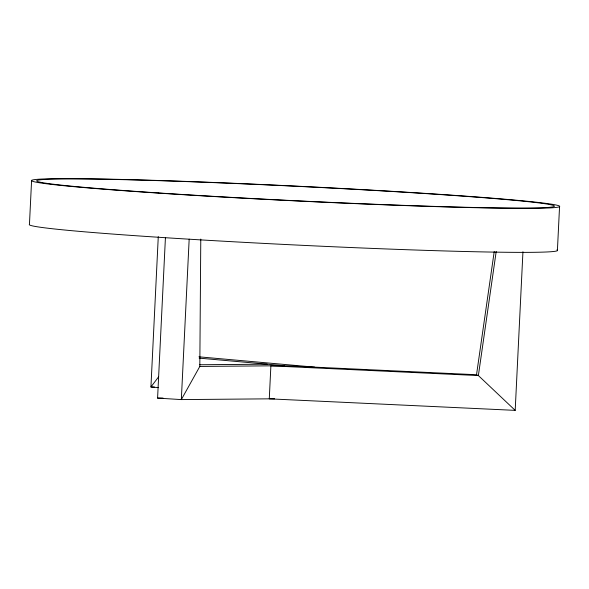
<?xml version="1.0" encoding="UTF-8"?>
<svg xmlns="http://www.w3.org/2000/svg" width="589" height="589" viewBox="0 0 589 589"><rect width="100%" height="100%" fill="white"/><g stroke="black" fill="none" stroke-linecap="round" stroke-linejoin="round"><path stroke-width="0.88" d="M165.428 237.669L157.587 398.105L181.331 399.592L199.818 366.439L200.783 239.06M31.6 180.337L29.45 224.343A264.446 7.385 2.8 0 0 298.137 245.12A264.446 7.385 2.8 0 0 556.907 249.854M158.279 236.623L150.931 386.973L158.25 387.628M189.172 239.156L181.331 399.592L274.621 398.79M515.191 410.371L478.378 375.561L270.888 365.835L269.276 398.834L515.191 410.371L522.944 251.768M557.4 250.656L559.55 206.651A264.446 7.385 2.8 0 0 171.487 180.904A264.446 7.385 2.8 0 0 155.695 192.927A264.446 7.385 2.8 0 0 559.55 206.651M496.21 251.407L478.378 375.561L476.53 374.737L494.23 251.488M158.596 376.864L150.931 386.973L154.546 387.083M199.759 364.753L267.185 364.179M199.818 366.439L284.244 365.717L476.53 374.737M157.587 398.105L163.072 398.061M198.927 356.816L314.666 367.146M199.185 358.134L284.244 365.717M158.493 192.942A259.153 7.237 2.8 0 0 554.264 206.386A259.153 7.237 2.8 0 0 173.969 181.154A259.153 7.237 2.8 0 0 158.493 192.942"/></g></svg>
